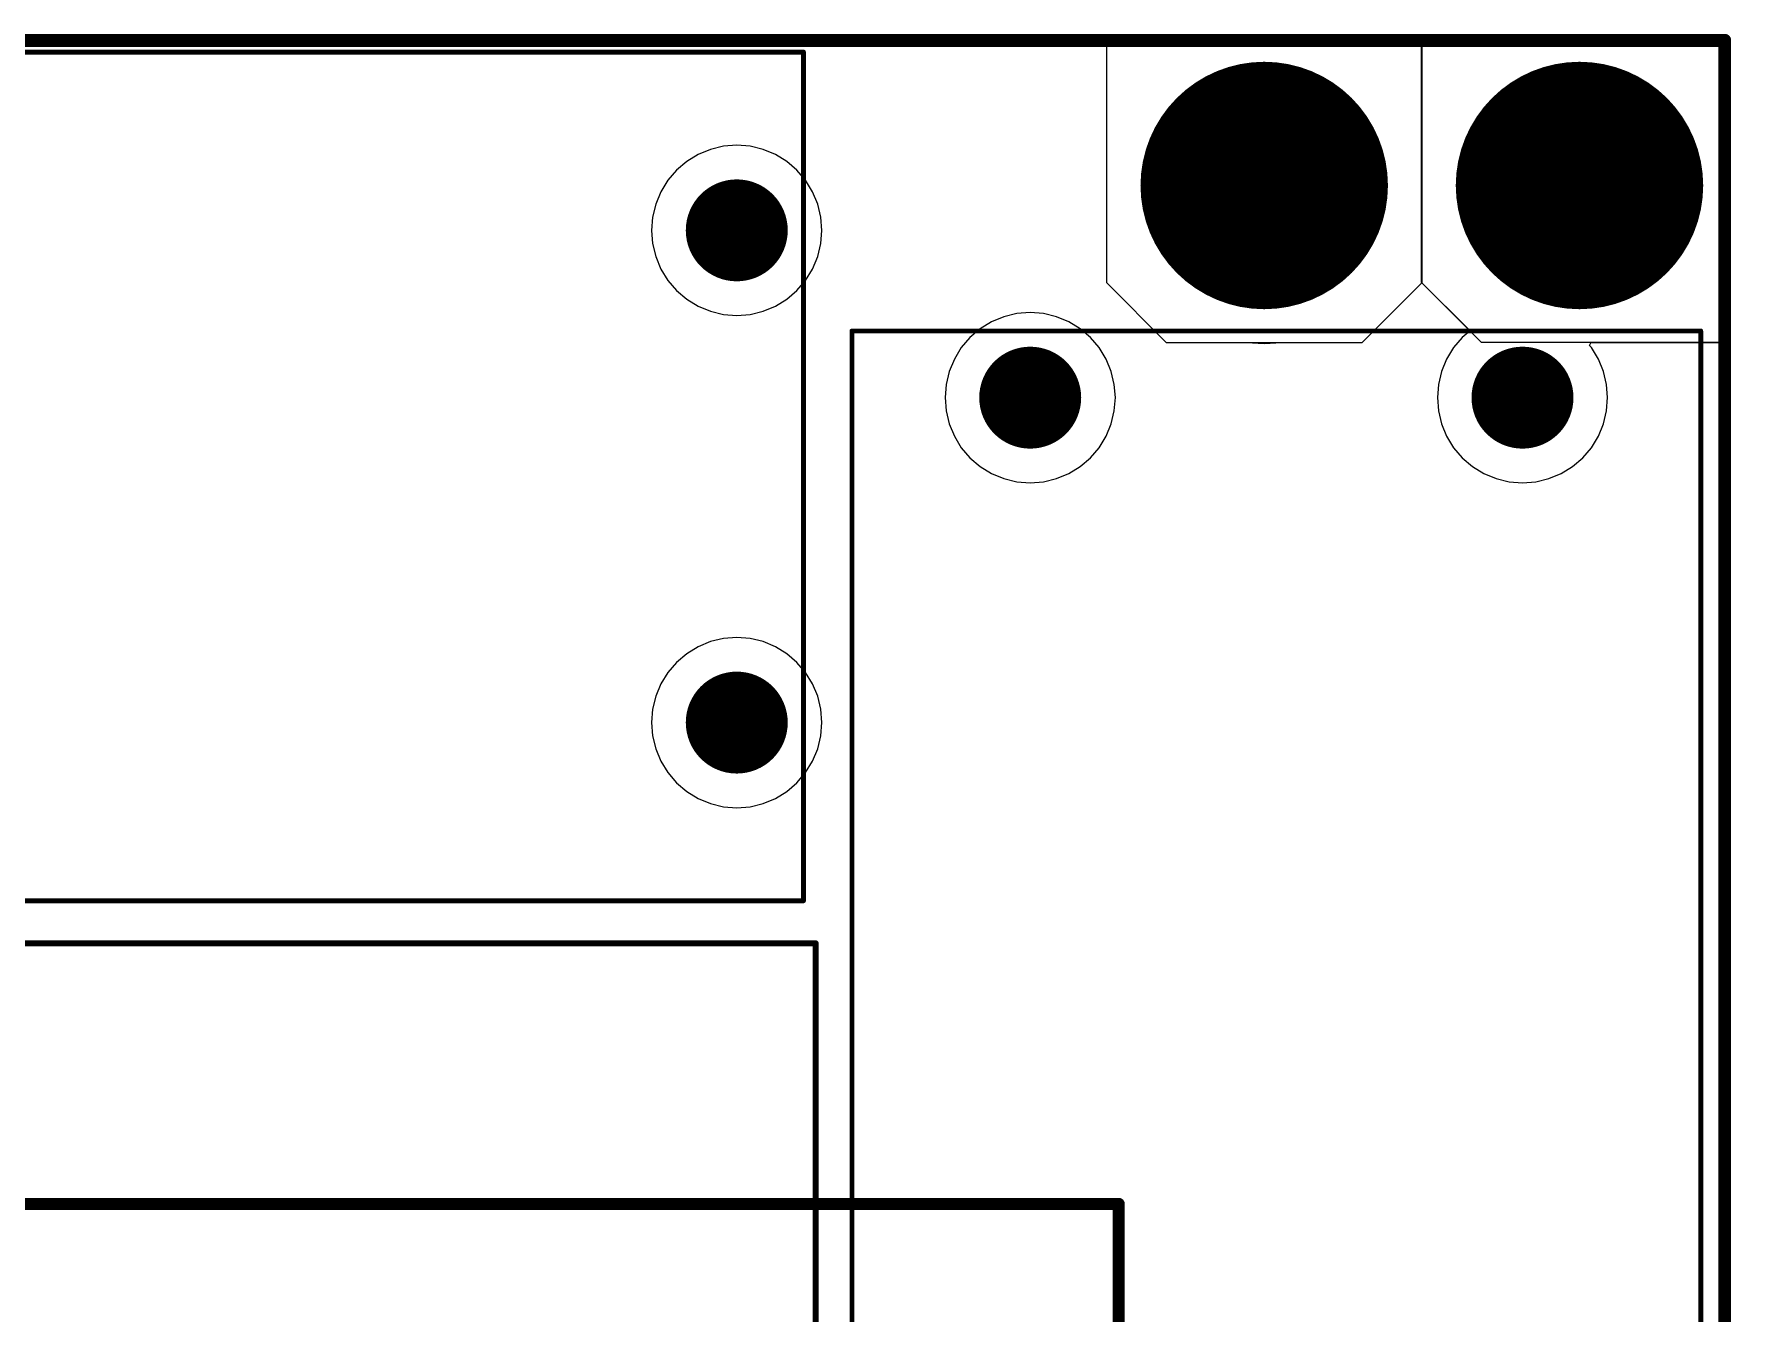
# Model space of a CAD drawing. Extents: x 69 to 227, y 90 to 377.
# Drawn here: x 145.3 to 215.3, y 324 to 376.8 of the extents above; entities that cross this region are included whole.
import ezdxf

# ---------------------------------------------------------------- set-up
doc = ezdxf.new("R2010")
doc.units = 0
doc.layers.get('0').update_dxf_attribs({"linetype": 'CONTINUOUS'})
for name, color, linetype in [('BOTTOMLAYER', 5, 'CONTINUOUS'), ('BOTTOMOVERLAY', 54, 'CONTINUOUS'), ('BOTTOMSOLDER', 6, 'CONTINUOUS'), ('MECHANICAL4', 56, 'CONTINUOUS'), ('MULTILAYER', 9, 'CONTINUOUS'), ('TOPLAYER', 1, 'CONTINUOUS'), ('TOPOVERLAY', 2, 'CONTINUOUS'), ('TOPSOLDER', 216, 'CONTINUOUS')]:
    doc.layers.add(name, color=color, linetype=linetype)

# ---------------------------------------------------------------- blocks, each defined once
blk = doc.blocks.new('C4AEOBW5400A3NJ_13')
at = {"layer": 'BOTTOMLAYER', "const_width": 2}
for points in [[(-27.25, 10.15, 1), (-25.25, 10.15, 1)], [(25.25, 10.15, 1), (27.25, 10.15, 1)], [(-27.25, -10.15, 1), (-25.25, -10.15, 1)], [(25.25, -10.15, 1), (27.25, -10.15, 1)]]:
    blk.add_lwpolyline(points, format="xyb", close=True, dxfattribs=at)
at = {"layer": 'BOTTOMSOLDER', "const_width": 2.102}
for points in [[(-27.301, 10.15, 1), (-25.199, 10.15, 1)], [(25.199, 10.15, 1), (27.301, 10.15, 1)], [(-27.301, -10.15, 1), (-25.199, -10.15, 1)], [(25.199, -10.15, 1), (27.301, -10.15, 1)]]:
    blk.add_lwpolyline(points, format="xyb", close=True, dxfattribs=at)
at = {"layer": 'MULTILAYER', "const_width": 2}
for points in [[(-27.25, 10.15, 1), (-25.25, 10.15, 1)], [(25.25, 10.15, 1), (27.25, 10.15, 1)], [(-27.25, -10.15, 1), (-25.25, -10.15, 1)], [(25.25, -10.15, 1), (27.25, -10.15, 1)]]:
    blk.add_lwpolyline(points, format="xyb", close=True, dxfattribs=at)
at = {"layer": 'TOPLAYER', "const_width": 2}
for points in [[(-27.25, 10.15, 1), (-25.25, 10.15, 1)], [(25.25, 10.15, 1), (27.25, 10.15, 1)], [(-27.25, -10.15, 1), (-25.25, -10.15, 1)], [(25.25, -10.15, 1), (27.25, -10.15, 1)]]:
    blk.add_lwpolyline(points, format="xyb", close=True, dxfattribs=at)
at = {"layer": 'TOPOVERLAY', "const_width": 0.2}
for points in [[(-29, 17.5), (-29, -17.5)], [(-29, 17.5), (29, 17.5)], [(29, 17.5), (29, -17.5)], [(-29, -17.5), (29, -17.5)]]:
    blk.add_lwpolyline(points, dxfattribs=at)
at = {"layer": 'TOPOVERLAY', "const_width": 0.1}
for points in [[(-29.05, 17.5, 1), (-28.95, 17.5, 1)], [(-29.05, 17.5, 1), (-28.95, 17.5, 1)], [(28.95, 17.5, 1), (29.05, 17.5, 1)], [(28.95, 17.5, 1), (29.05, 17.5, 1)], [(-29.05, -17.5, 1), (-28.95, -17.5, 1)], [(-29.05, -17.5, 1), (-28.95, -17.5, 1)], [(28.95, -17.5, 1), (29.05, -17.5, 1)], [(28.95, -17.5, 1), (29.05, -17.5, 1)]]:
    blk.add_lwpolyline(points, format="xyb", close=True, dxfattribs=at)
at = {"layer": 'TOPSOLDER', "const_width": 2.102}
for points in [[(-27.301, 10.15, 1), (-25.199, 10.15, 1)], [(25.199, 10.15, 1), (27.301, 10.15, 1)], [(-27.301, -10.15, 1), (-25.199, -10.15, 1)], [(25.199, -10.15, 1), (27.301, -10.15, 1)]]:
    blk.add_lwpolyline(points, format="xyb", close=True, dxfattribs=at)
blk = doc.blocks.new('C4AEOBW5400A3NJ_14')
at = {"layer": 'BOTTOMLAYER', "const_width": 2}
for points in [[(-27.25, 10.15, 1), (-25.25, 10.15, 1)], [(25.25, 10.15, 1), (27.25, 10.15, 1)], [(-27.25, -10.15, 1), (-25.25, -10.15, 1)], [(25.25, -10.15, 1), (27.25, -10.15, 1)]]:
    blk.add_lwpolyline(points, format="xyb", close=True, dxfattribs=at)
at = {"layer": 'BOTTOMSOLDER', "const_width": 2.102}
for points in [[(-27.301, 10.15, 1), (-25.199, 10.15, 1)], [(25.199, 10.15, 1), (27.301, 10.15, 1)], [(-27.301, -10.15, 1), (-25.199, -10.15, 1)], [(25.199, -10.15, 1), (27.301, -10.15, 1)]]:
    blk.add_lwpolyline(points, format="xyb", close=True, dxfattribs=at)
at = {"layer": 'MULTILAYER', "const_width": 2}
for points in [[(-27.25, 10.15, 1), (-25.25, 10.15, 1)], [(25.25, 10.15, 1), (27.25, 10.15, 1)], [(-27.25, -10.15, 1), (-25.25, -10.15, 1)], [(25.25, -10.15, 1), (27.25, -10.15, 1)]]:
    blk.add_lwpolyline(points, format="xyb", close=True, dxfattribs=at)
at = {"layer": 'TOPLAYER', "const_width": 2}
for points in [[(-27.25, 10.15, 1), (-25.25, 10.15, 1)], [(25.25, 10.15, 1), (27.25, 10.15, 1)], [(-27.25, -10.15, 1), (-25.25, -10.15, 1)], [(25.25, -10.15, 1), (27.25, -10.15, 1)]]:
    blk.add_lwpolyline(points, format="xyb", close=True, dxfattribs=at)
at = {"layer": 'TOPOVERLAY', "const_width": 0.2}
for points in [[(-29, 17.5), (-29, -17.5)], [(29, 17.5), (-29, 17.5)], [(29, 17.5), (29, -17.5)], [(29, -17.5), (-29, -17.5)]]:
    blk.add_lwpolyline(points, dxfattribs=at)
at = {"layer": 'TOPOVERLAY', "const_width": 0.1}
for points in [[(-29.05, 17.5, 1), (-28.95, 17.5, 1)], [(-29.05, 17.5, 1), (-28.95, 17.5, 1)], [(28.95, 17.5, 1), (29.05, 17.5, 1)], [(28.95, 17.5, 1), (29.05, 17.5, 1)], [(-29.05, -17.5, 1), (-28.95, -17.5, 1)], [(-29.05, -17.5, 1), (-28.95, -17.5, 1)], [(28.95, -17.5, 1), (29.05, -17.5, 1)], [(28.95, -17.5, 1), (29.05, -17.5, 1)]]:
    blk.add_lwpolyline(points, format="xyb", close=True, dxfattribs=at)
at = {"layer": 'TOPSOLDER', "const_width": 2.102}
for points in [[(-27.301, 10.15, 1), (-25.199, 10.15, 1)], [(25.199, 10.15, 1), (27.301, 10.15, 1)], [(-27.301, -10.15, 1), (-25.199, -10.15, 1)], [(25.199, -10.15, 1), (27.301, -10.15, 1)]]:
    blk.add_lwpolyline(points, format="xyb", close=True, dxfattribs=at)
blk = doc.blocks.new('CM300_SKM200_DUAL_FOOTPRI0')
at = {"layer": 'BOTTOMOVERLAY', "const_width": 0.5}
for points in [[(-55, 40), (55, 40)], [(55, -40), (55, 40)]]:
    blk.add_lwpolyline(points, dxfattribs=at)
at = {"layer": 'BOTTOMOVERLAY', "const_width": 0.25}
blk.add_lwpolyline([(54.875, 40, 1), (55.125, 40, 1)], format="xyb", close=True, dxfattribs=at)
blk.add_lwpolyline([(54.875, 40, 1), (55.125, 40, 1)], format="xyb", close=True, dxfattribs=at)

msp = doc.modelspace()

# ---------------------------------------------------------------- linework, layer by layer
at = {"layer": 'BOTTOMLAYER'}
for p, q in [((202.49, 376.5), (215, 376.5)), ((202.49, 366.5), (202.49, 376.5)), ((215, 376.5), (215, 364.031)), ((106.51, 376.245), (202.49, 376.245)), ((202.49, 376.245), (202.49, 366.5)), ((204.959, 364.031), (202.49, 366.5)), ((202.49, 366.5), (204.419, 364.57)), ((184.756, 364.878), (184.286, 364.59)), ((185.265, 365.089), (184.756, 364.878)), ((185.801, 365.218), (185.265, 365.089)), ((186.35, 365.261), (185.801, 365.218)), ((186.899, 365.218), (186.35, 365.261)), ((187.435, 365.089), (186.899, 365.218)), ((187.944, 364.878), (187.435, 365.089)), ((188.414, 364.59), (187.944, 364.878)), ((183.867, 364.233), (183.51, 363.814)), ((184.286, 364.59), (183.867, 364.233)), ((188.833, 364.233), (188.414, 364.59)), ((189.19, 363.814), (188.833, 364.233)), ((204.167, 364.233), (203.81, 363.814)), ((204.414, 364.443), (204.167, 364.233)), ((204.419, 364.57), (204.414, 364.443)), ((215, 364.031), (204.959, 364.031)), ((209.417, 363.899), (209.467, 364.016)), ((209.467, 364.016), (209.729, 364.031)), ((209.729, 364.031), (214.745, 364.031)), ((214.745, 364.031), (214.745, 102.969)), ((183.222, 363.344), (183.011, 362.835)), ((183.51, 363.814), (183.222, 363.344)), ((189.478, 363.344), (189.19, 363.814)), ((189.689, 362.835), (189.478, 363.344)), ((203.522, 363.344), (203.311, 362.835)), ((203.81, 363.814), (203.522, 363.344)), ((209.49, 363.814), (209.417, 363.899)), ((209.778, 363.344), (209.49, 363.814)), ((209.989, 362.835), (209.778, 363.344)), ((183.011, 362.835), (182.882, 362.299)), ((189.818, 362.299), (189.689, 362.835)), ((203.311, 362.835), (203.182, 362.299)), ((210.118, 362.299), (209.989, 362.835)), ((182.882, 362.299), (182.839, 361.75)), ((189.861, 361.75), (189.818, 362.299)), ((203.182, 362.299), (203.139, 361.75)), ((210.161, 361.75), (210.118, 362.299)), ((182.839, 361.75), (182.882, 361.201)), ((182.882, 361.201), (183.011, 360.665)), ((189.689, 360.665), (189.818, 361.201)), ((189.818, 361.201), (189.861, 361.75)), ((203.139, 361.75), (203.182, 361.201)), ((203.182, 361.201), (203.311, 360.665)), ((209.989, 360.665), (210.118, 361.201)), ((210.118, 361.201), (210.161, 361.75)), ((183.011, 360.665), (183.222, 360.156)), ((189.478, 360.156), (189.689, 360.665)), ((203.311, 360.665), (203.522, 360.156)), ((209.778, 360.156), (209.989, 360.665)), ((183.222, 360.156), (183.51, 359.686)), ((189.19, 359.686), (189.478, 360.156)), ((203.522, 360.156), (203.81, 359.686)), ((209.49, 359.686), (209.778, 360.156)), ((183.51, 359.686), (183.867, 359.267)), ((183.867, 359.267), (184.286, 358.91)), ((188.414, 358.91), (188.833, 359.267)), ((188.833, 359.267), (189.19, 359.686)), ((203.81, 359.686), (204.167, 359.267)), ((204.167, 359.267), (204.586, 358.91)), ((208.714, 358.91), (209.133, 359.267)), ((209.133, 359.267), (209.49, 359.686)), ((184.286, 358.91), (184.756, 358.622)), ((184.756, 358.622), (185.265, 358.411)), ((185.265, 358.411), (185.801, 358.282)), ((186.899, 358.282), (187.435, 358.411)), ((187.435, 358.411), (187.944, 358.622)), ((187.944, 358.622), (188.414, 358.91)), ((204.586, 358.91), (205.056, 358.622)), ((205.056, 358.622), (205.565, 358.411)), ((205.565, 358.411), (206.101, 358.282)), ((207.199, 358.282), (207.735, 358.411)), ((207.735, 358.411), (208.244, 358.622)), ((208.244, 358.622), (208.714, 358.91)), ((185.801, 358.282), (186.35, 358.239)), ((186.35, 358.239), (186.899, 358.282)), ((206.101, 358.282), (206.65, 358.239)), ((206.65, 358.239), (207.199, 358.282))]:
    msp.add_line(p, q, dxfattribs=at)
for points, const_width in [([(193.5, 370.5, 1), (198.5, 370.5, 1)], 5), ([(206.5, 370.5, 1), (211.5, 370.5, 1)], 5), ([(195.75, 374, 1), (196.25, 374, 1)], 0.5), ([(208.75, 374, 1), (209.25, 374, 1)], 0.5), ([(194, 373.531, 1), (194.5, 373.531, 1)], 0.5), ([(197.5, 373.531, 1), (198, 373.531, 1)], 0.5), ([(207, 373.531, 1), (207.5, 373.531, 1)], 0.5), ([(210.5, 373.531, 1), (211, 373.531, 1)], 0.5), ([(192.719, 372.25, 1), (193.219, 372.25, 1)], 0.5), ([(198.781, 372.25, 1), (199.281, 372.25, 1)], 0.5), ([(205.719, 372.25, 1), (206.219, 372.25, 1)], 0.5), ([(211.781, 372.25, 1), (212.281, 372.25, 1)], 0.5), ([(192.25, 370.5, 1), (192.75, 370.5, 1)], 0.5), ([(199.25, 370.5, 1), (199.75, 370.5, 1)], 0.5), ([(205.25, 370.5, 1), (205.75, 370.5, 1)], 0.5), ([(212.25, 370.5, 1), (212.75, 370.5, 1)], 0.5), ([(192.719, 368.75, 1), (193.219, 368.75, 1)], 0.5), ([(198.781, 368.75, 1), (199.281, 368.75, 1)], 0.5), ([(205.719, 368.75, 1), (206.219, 368.75, 1)], 0.5), ([(211.781, 368.75, 1), (212.281, 368.75, 1)], 0.5), ([(194, 367.469, 1), (194.5, 367.469, 1)], 0.5), ([(195.75, 367, 1), (196.25, 367, 1)], 0.5), ([(197.5, 367.469, 1), (198, 367.469, 1)], 0.5), ([(207, 367.469, 1), (207.5, 367.469, 1)], 0.5), ([(208.75, 367, 1), (209.25, 367, 1)], 0.5), ([(210.5, 367.469, 1), (211, 367.469, 1)], 0.5)]:
    msp.add_lwpolyline(points, format="xyb", close=True, dxfattribs=dict(at, const_width=const_width))
at = {"layer": 'BOTTOMSOLDER'}
for points, const_width in [([(193.449, 370.5, 1), (198.551, 370.5, 1)], 5.102), ([(206.449, 370.5, 1), (211.551, 370.5, 1)], 5.102), ([(195.699, 374, 1), (196.301, 374, 1)], 0.602), ([(208.699, 374, 1), (209.301, 374, 1)], 0.602), ([(193.949, 373.531, 1), (194.551, 373.531, 1)], 0.602), ([(197.449, 373.531, 1), (198.051, 373.531, 1)], 0.602), ([(206.949, 373.531, 1), (207.551, 373.531, 1)], 0.602), ([(210.449, 373.531, 1), (211.051, 373.531, 1)], 0.602), ([(192.668, 372.25, 1), (193.27, 372.25, 1)], 0.602), ([(198.73, 372.25, 1), (199.332, 372.25, 1)], 0.602), ([(205.668, 372.25, 1), (206.27, 372.25, 1)], 0.602), ([(211.73, 372.25, 1), (212.332, 372.25, 1)], 0.602), ([(192.199, 370.5, 1), (192.801, 370.5, 1)], 0.602), ([(199.199, 370.5, 1), (199.801, 370.5, 1)], 0.602), ([(205.199, 370.5, 1), (205.801, 370.5, 1)], 0.602), ([(212.199, 370.5, 1), (212.801, 370.5, 1)], 0.602), ([(192.668, 368.75, 1), (193.27, 368.75, 1)], 0.602), ([(198.73, 368.75, 1), (199.332, 368.75, 1)], 0.602), ([(205.668, 368.75, 1), (206.27, 368.75, 1)], 0.602), ([(211.73, 368.75, 1), (212.332, 368.75, 1)], 0.602), ([(193.949, 367.469, 1), (194.551, 367.469, 1)], 0.602), ([(195.699, 367, 1), (196.301, 367, 1)], 0.602), ([(197.449, 367.469, 1), (198.051, 367.469, 1)], 0.602), ([(206.949, 367.469, 1), (207.551, 367.469, 1)], 0.602), ([(208.699, 367, 1), (209.301, 367, 1)], 0.602), ([(210.449, 367.469, 1), (211.051, 367.469, 1)], 0.602)]:
    msp.add_lwpolyline(points, format="xyb", close=True, dxfattribs=dict(at, const_width=const_width))
at = {"layer": 'MECHANICAL4', "const_width": 0.5}
for points in [[(81, 376.5), (215, 376.5)], [(215, 376.5), (215, 90.5)]]:
    msp.add_lwpolyline(points, dxfattribs=at)
at = {"layer": 'MECHANICAL4', "const_width": 0.25}
msp.add_lwpolyline([(214.875, 376.5, 1), (215.125, 376.5, 1)], format="xyb", close=True, dxfattribs=at)
msp.add_lwpolyline([(214.875, 376.5, 1), (215.125, 376.5, 1)], format="xyb", close=True, dxfattribs=at)
at = {"layer": 'MULTILAYER'}
for points, const_width in [([(193.5, 370.5, 1), (198.5, 370.5, 1)], 5), ([(206.5, 370.5, 1), (211.5, 370.5, 1)], 5), ([(195.75, 374, 1), (196.25, 374, 1)], 0.5), ([(208.75, 374, 1), (209.25, 374, 1)], 0.5), ([(194, 373.531, 1), (194.5, 373.531, 1)], 0.5), ([(197.5, 373.531, 1), (198, 373.531, 1)], 0.5), ([(207, 373.531, 1), (207.5, 373.531, 1)], 0.5), ([(210.5, 373.531, 1), (211, 373.531, 1)], 0.5), ([(192.719, 372.25, 1), (193.219, 372.25, 1)], 0.5), ([(198.781, 372.25, 1), (199.281, 372.25, 1)], 0.5), ([(205.719, 372.25, 1), (206.219, 372.25, 1)], 0.5), ([(211.781, 372.25, 1), (212.281, 372.25, 1)], 0.5), ([(192.25, 370.5, 1), (192.75, 370.5, 1)], 0.5), ([(199.25, 370.5, 1), (199.75, 370.5, 1)], 0.5), ([(205.25, 370.5, 1), (205.75, 370.5, 1)], 0.5), ([(212.25, 370.5, 1), (212.75, 370.5, 1)], 0.5), ([(192.719, 368.75, 1), (193.219, 368.75, 1)], 0.5), ([(198.781, 368.75, 1), (199.281, 368.75, 1)], 0.5), ([(205.719, 368.75, 1), (206.219, 368.75, 1)], 0.5), ([(211.781, 368.75, 1), (212.281, 368.75, 1)], 0.5), ([(194, 367.469, 1), (194.5, 367.469, 1)], 0.5), ([(195.75, 367, 1), (196.25, 367, 1)], 0.5), ([(197.5, 367.469, 1), (198, 367.469, 1)], 0.5), ([(207, 367.469, 1), (207.5, 367.469, 1)], 0.5), ([(208.75, 367, 1), (209.25, 367, 1)], 0.5), ([(210.5, 367.469, 1), (211, 367.469, 1)], 0.5)]:
    msp.add_lwpolyline(points, format="xyb", close=True, dxfattribs=dict(at, const_width=const_width))
at = {"layer": 'TOPLAYER'}
for p, q in [((202.51, 376.5), (189.49, 376.5)), ((189.49, 376.5), (189.49, 366.5)), ((202.51, 366.5), (202.51, 376.5)), ((93.51, 376.245), (189.49, 376.245)), ((189.49, 376.245), (189.49, 366.5)), ((202.51, 366.5), (202.51, 376.245)), ((202.51, 376.245), (214.745, 376.245)), ((214.745, 376.245), (214.745, 90.755)), ((172.656, 371.778), (172.186, 371.49)), ((173.165, 371.989), (172.656, 371.778)), ((173.701, 372.118), (173.165, 371.989)), ((174.25, 372.161), (173.701, 372.118)), ((174.799, 372.118), (174.25, 372.161)), ((175.335, 371.989), (174.799, 372.118)), ((175.844, 371.778), (175.335, 371.989)), ((176.314, 371.49), (175.844, 371.778)), ((171.767, 371.133), (171.41, 370.714)), ((172.186, 371.49), (171.767, 371.133)), ((176.733, 371.133), (176.314, 371.49)), ((177.09, 370.714), (176.733, 371.133)), ((171.122, 370.244), (170.911, 369.735)), ((171.41, 370.714), (171.122, 370.244)), ((177.378, 370.244), (177.09, 370.714)), ((177.589, 369.735), (177.378, 370.244)), ((170.911, 369.735), (170.782, 369.199)), ((177.718, 369.199), (177.589, 369.735)), ((170.782, 369.199), (170.739, 368.65)), ((177.761, 368.65), (177.718, 369.199)), ((170.739, 368.65), (170.782, 368.101)), ((177.718, 368.101), (177.761, 368.65)), ((170.782, 368.101), (170.911, 367.565)), ((170.911, 367.565), (171.122, 367.056)), ((177.378, 367.056), (177.589, 367.565)), ((177.589, 367.565), (177.718, 368.101)), ((171.122, 367.056), (171.41, 366.586)), ((177.09, 366.586), (177.378, 367.056)), ((171.41, 366.586), (171.767, 366.167)), ((171.767, 366.167), (172.186, 365.81)), ((176.314, 365.81), (176.733, 366.167)), ((176.733, 366.167), (177.09, 366.586)), ((189.49, 366.5), (191.959, 364.031)), ((189.49, 366.5), (191.959, 364.031)), ((200.041, 364.031), (202.51, 366.5)), ((200.041, 364.031), (202.51, 366.5)), ((172.186, 365.81), (172.656, 365.522)), ((172.656, 365.522), (173.165, 365.311)), ((173.165, 365.311), (173.701, 365.182)), ((174.799, 365.182), (175.335, 365.311)), ((175.335, 365.311), (175.844, 365.522)), ((175.844, 365.522), (176.314, 365.81)), ((173.701, 365.182), (174.25, 365.139)), ((174.25, 365.139), (174.799, 365.182)), ((191.959, 364.031), (200.041, 364.031)), ((191.959, 364.031), (195.271, 364.031)), ((195.271, 364.031), (196, 363.99)), ((196, 363.99), (196.729, 364.031)), ((196.729, 364.031), (200.041, 364.031)), ((172.656, 351.478), (172.186, 351.19)), ((173.165, 351.689), (172.656, 351.478)), ((173.701, 351.818), (173.165, 351.689)), ((174.25, 351.861), (173.701, 351.818)), ((174.799, 351.818), (174.25, 351.861)), ((175.335, 351.689), (174.799, 351.818)), ((175.844, 351.478), (175.335, 351.689)), ((176.314, 351.19), (175.844, 351.478)), ((171.767, 350.833), (171.41, 350.414)), ((172.186, 351.19), (171.767, 350.833)), ((176.733, 350.833), (176.314, 351.19)), ((177.09, 350.414), (176.733, 350.833)), ((171.122, 349.944), (170.911, 349.435)), ((171.41, 350.414), (171.122, 349.944)), ((177.378, 349.944), (177.09, 350.414)), ((177.589, 349.435), (177.378, 349.944)), ((170.911, 349.435), (170.782, 348.899)), ((177.718, 348.899), (177.589, 349.435)), ((170.782, 348.899), (170.739, 348.35)), ((177.761, 348.35), (177.718, 348.899)), ((170.739, 348.35), (170.782, 347.801)), ((177.718, 347.801), (177.761, 348.35)), ((170.782, 347.801), (170.911, 347.265)), ((170.911, 347.265), (171.122, 346.756)), ((177.378, 346.756), (177.589, 347.265)), ((177.589, 347.265), (177.718, 347.801)), ((171.122, 346.756), (171.41, 346.286)), ((177.09, 346.286), (177.378, 346.756)), ((171.41, 346.286), (171.767, 345.867)), ((171.767, 345.867), (172.186, 345.51)), ((176.314, 345.51), (176.733, 345.867)), ((176.733, 345.867), (177.09, 346.286)), ((172.186, 345.51), (172.656, 345.222)), ((172.656, 345.222), (173.165, 345.011)), ((173.165, 345.011), (173.701, 344.882)), ((174.799, 344.882), (175.335, 345.011)), ((175.335, 345.011), (175.844, 345.222)), ((175.844, 345.222), (176.314, 345.51)), ((173.701, 344.882), (174.25, 344.839)), ((174.25, 344.839), (174.799, 344.882))]:
    msp.add_line(p, q, dxfattribs=at)
for points, const_width in [([(193.5, 370.5, 1), (198.5, 370.5, 1)], 5), ([(206.5, 370.5, 1), (211.5, 370.5, 1)], 5), ([(195.75, 374, 1), (196.25, 374, 1)], 0.5), ([(208.75, 374, 1), (209.25, 374, 1)], 0.5), ([(194, 373.531, 1), (194.5, 373.531, 1)], 0.5), ([(197.5, 373.531, 1), (198, 373.531, 1)], 0.5), ([(207, 373.531, 1), (207.5, 373.531, 1)], 0.5), ([(210.5, 373.531, 1), (211, 373.531, 1)], 0.5), ([(192.719, 372.25, 1), (193.219, 372.25, 1)], 0.5), ([(198.781, 372.25, 1), (199.281, 372.25, 1)], 0.5), ([(205.719, 372.25, 1), (206.219, 372.25, 1)], 0.5), ([(211.781, 372.25, 1), (212.281, 372.25, 1)], 0.5), ([(192.25, 370.5, 1), (192.75, 370.5, 1)], 0.5), ([(199.25, 370.5, 1), (199.75, 370.5, 1)], 0.5), ([(205.25, 370.5, 1), (205.75, 370.5, 1)], 0.5), ([(212.25, 370.5, 1), (212.75, 370.5, 1)], 0.5), ([(192.719, 368.75, 1), (193.219, 368.75, 1)], 0.5), ([(198.781, 368.75, 1), (199.281, 368.75, 1)], 0.5), ([(205.719, 368.75, 1), (206.219, 368.75, 1)], 0.5), ([(211.781, 368.75, 1), (212.281, 368.75, 1)], 0.5), ([(194, 367.469, 1), (194.5, 367.469, 1)], 0.5), ([(195.75, 367, 1), (196.25, 367, 1)], 0.5), ([(197.5, 367.469, 1), (198, 367.469, 1)], 0.5), ([(207, 367.469, 1), (207.5, 367.469, 1)], 0.5), ([(208.75, 367, 1), (209.25, 367, 1)], 0.5), ([(210.5, 367.469, 1), (211, 367.469, 1)], 0.5)]:
    msp.add_lwpolyline(points, format="xyb", close=True, dxfattribs=dict(at, const_width=const_width))
at = {"layer": 'TOPOVERLAY', "const_width": 0.25}
for points in [[(118.5, 339.25), (177.5, 339.25)], [(177.5, 297.25), (177.5, 339.25)]]:
    msp.add_lwpolyline(points, dxfattribs=at)
at = {"layer": 'TOPOVERLAY', "const_width": 0.125}
msp.add_lwpolyline([(177.438, 339.25, 1), (177.562, 339.25, 1)], format="xyb", close=True, dxfattribs=at)
msp.add_lwpolyline([(177.438, 339.25, 1), (177.562, 339.25, 1)], format="xyb", close=True, dxfattribs=at)
at = {"layer": 'TOPSOLDER'}
for points, const_width in [([(193.449, 370.5, 1), (198.551, 370.5, 1)], 5.102), ([(206.449, 370.5, 1), (211.551, 370.5, 1)], 5.102), ([(195.699, 374, 1), (196.301, 374, 1)], 0.602), ([(208.699, 374, 1), (209.301, 374, 1)], 0.602), ([(193.949, 373.531, 1), (194.551, 373.531, 1)], 0.602), ([(197.449, 373.531, 1), (198.051, 373.531, 1)], 0.602), ([(206.949, 373.531, 1), (207.551, 373.531, 1)], 0.602), ([(210.449, 373.531, 1), (211.051, 373.531, 1)], 0.602), ([(192.668, 372.25, 1), (193.27, 372.25, 1)], 0.602), ([(198.73, 372.25, 1), (199.332, 372.25, 1)], 0.602), ([(205.668, 372.25, 1), (206.27, 372.25, 1)], 0.602), ([(211.73, 372.25, 1), (212.332, 372.25, 1)], 0.602), ([(192.199, 370.5, 1), (192.801, 370.5, 1)], 0.602), ([(199.199, 370.5, 1), (199.801, 370.5, 1)], 0.602), ([(205.199, 370.5, 1), (205.801, 370.5, 1)], 0.602), ([(212.199, 370.5, 1), (212.801, 370.5, 1)], 0.602), ([(192.668, 368.75, 1), (193.27, 368.75, 1)], 0.602), ([(198.73, 368.75, 1), (199.332, 368.75, 1)], 0.602), ([(205.668, 368.75, 1), (206.27, 368.75, 1)], 0.602), ([(211.73, 368.75, 1), (212.332, 368.75, 1)], 0.602), ([(193.949, 367.469, 1), (194.551, 367.469, 1)], 0.602), ([(195.699, 367, 1), (196.301, 367, 1)], 0.602), ([(197.449, 367.469, 1), (198.051, 367.469, 1)], 0.602), ([(206.949, 367.469, 1), (207.551, 367.469, 1)], 0.602), ([(208.699, 367, 1), (209.301, 367, 1)], 0.602), ([(210.449, 367.469, 1), (211.051, 367.469, 1)], 0.602)]:
    msp.add_lwpolyline(points, format="xyb", close=True, dxfattribs=dict(at, const_width=const_width))

# ---------------------------------------------------------------- block references
for name, p, rotation in [('C4AEOBW5400A3NJ_14', (148, 358.5), 180), ('C4AEOBW5400A3NJ_13', (196.5, 335.5), 90), ('CM300_SKM200_DUAL_FOOTPRI0', (135, 288.5), 360)]:
    msp.add_blockref(name, p, dxfattribs=dict(rotation=rotation))

doc.saveas('drawing.dxf')
